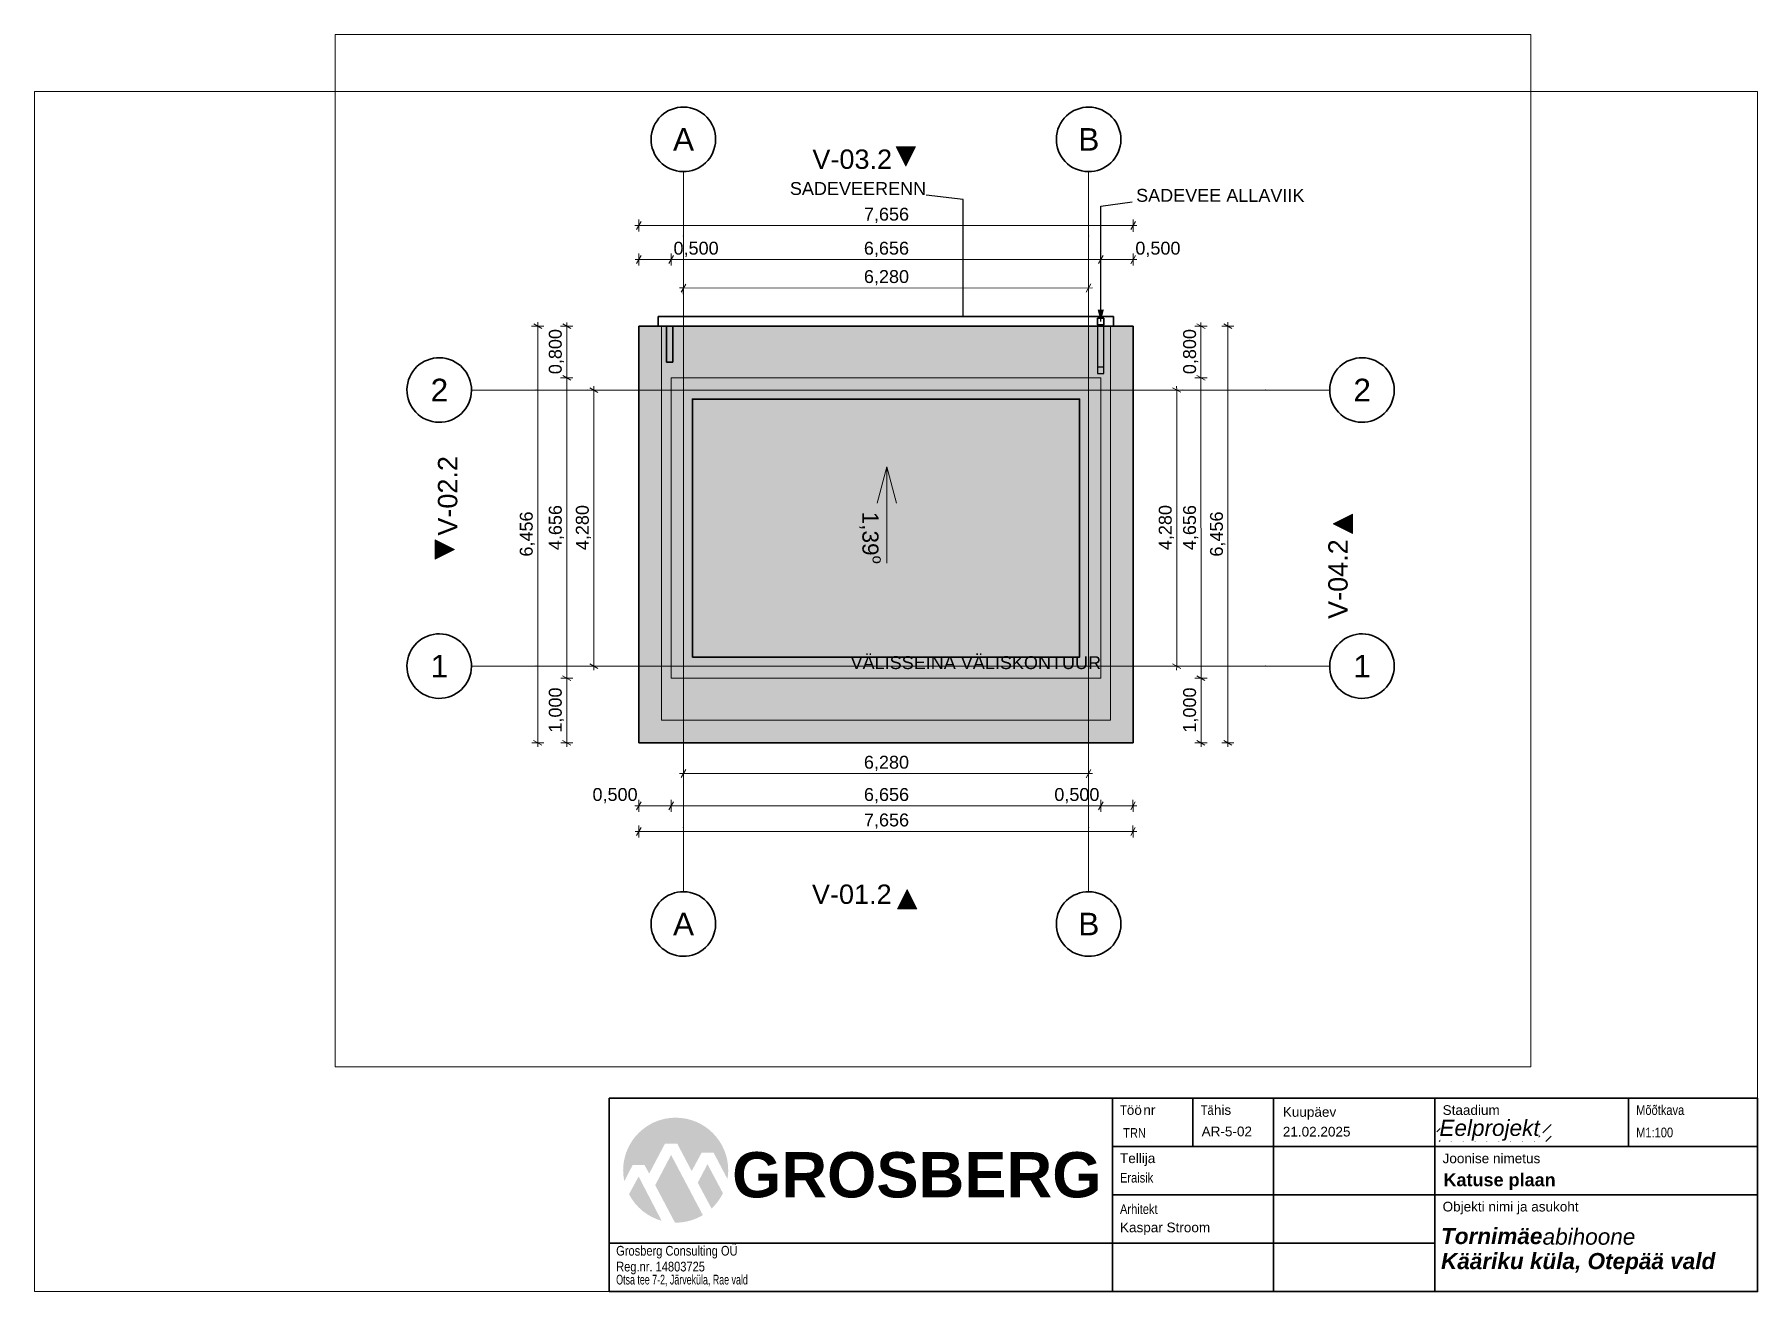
# Paper-space layout 'TRN_PP_AR-5-02_V01_Abihoone-Katuse-plaan' of a CAD drawing. Header units: millimetres. Extents: x -5113 to 287, y -133 to 209.
# Drawn here: x 20 to 287, y 14 to 208.9 of the extents above; entities outside this region: 4.
# The model-space entities are those that its viewports show. They can reach past a viewport. Long polylines and large blocks are cut down to what shows.
import ezdxf

# ---------------------------------------------------------------- set-up
doc = ezdxf.new("R2010")
doc.units = ezdxf.units.MM
doc.header["$MEASUREMENT"] = 0
for name, pattern in [('Double Dashed', [1093.611073, 529.166651, -211.666656, 141.111112, -211.666656]), ('Long Dashed', [1058.333302, 634.99999, -423.333311]), ('Wipeout_Contour', [1000, 0, -1000])]:
    doc.linetypes.add(name, pattern=pattern)
for name, color, linetype, lineweight in [('0_Pen_No__1', 7, 'Continuous', 13), ('2D Drafting - General_Pen_No__19', 255, 'Continuous', 0), ('Annotation - General_Pen_No__1', 7, 'Continuous', 13), ('Annotation - Text.AR#1_Pen_No__21', 7, 'Continuous', 35), ('Drawing & Figure_Pen_No__1', 7, 'Continuous', 13), ('Drawing & Figure_Pen_No__7', 7, 'Continuous', 35), ('Marker - Elevation_Pen_No__1', 7, 'Continuous', 13), ('New_0_Pen_No__1', 7, 'Continuous', 13), ('New_0_Pen_No__19', 255, 'Continuous', 0), ('New_2D Drafting - General_Pen_No__1', 7, 'Continuous', 13), ('New_2D Drafting - General_Pen_No__6', 5, 'Continuous', 35), ('New_Annotation - Label_Pen_No__1', 7, 'Continuous', 13), ('New_Dimensioning - General_Pen_No__1', 7, 'Continuous', 13), ('New_Shell - Roof_Pen_No__7', 7, 'Continuous', 35), ('New_Structural - Grid_Pen_No__1', 7, 'Continuous', 13), ('New_Structural - Grid_Pen_No__7', 7, 'Continuous', 35)]:
    doc.layers.add(name, color=color, linetype=linetype, lineweight=lineweight)
for name, color, linetype, lineweight, true_color in [('Drawing & Figure_Pen_No__109', 7, 'Continuous', 13, 0xb4e4dc), ('Drawing & Figure_Pen_No__69', 7, 'Continuous', 20, 0x71cebe), ('New_0_Pen_No__150', 7, 'Continuous', 25, 0x5b5b00), ('New_Structural - Grid_Pen_No__61', 7, 'Continuous', 20, 0x6a6a6a)]:
    doc.layers.add(name, color=color, linetype=linetype, lineweight=lineweight, true_color=true_color)
doc.layers.add('Marker - Elevation', color=7, linetype='Continuous')
doc.layers.add('New_Dimensioning - General', color=7, linetype='Continuous')
doc.layers.add('NonPlottable_Drawing & Figure', color=7, linetype='Continuous', plot=False)
doc.styles.add('GENERATED_STYLE_1', font='')
doc.styles.add('GENERATED_STYLE_2', font='')
doc.styles.add('GENERATED_STYLE_3', font='')
doc.styles.add('GENERATED_STYLE_4', font='')
doc.styles.add('GENERATED_STYLE_5', font='')
doc.styles.get('GENERATED_STYLE_1').set_extended_font_data('Arial')
doc.styles.get('GENERATED_STYLE_2').set_extended_font_data('Arial Narrow')
doc.styles.get('GENERATED_STYLE_3').set_extended_font_data('Arial', italic=True, bold=True)
doc.styles.get('GENERATED_STYLE_4').set_extended_font_data('Arial', bold=True)
doc.styles.get('GENERATED_STYLE_5').set_extended_font_data('Arial', italic=True)
doc.dimstyles.new('GENERATED_STYLE__1', dxfattribs={"dimtxt": 200, "dimasz": 95, "dimexe": 0.18, "dimexo": 0.0625, "dimgap": 0, "dimtad": 1, "dimdec": 3, "dimlfac": 0.001, "dimzin": 0, "dimdsep": 46, "dimtxsty": 'GENERATED_STYLE_1', "dimblk": 'ARROWHEAD_2', "dimblk1": 'ARROWHEAD_2', "dimblk2": 'ARROWHEAD_2', "dimcen": 0.09, "dimse1": 1, "dimse2": 1, "dimclrd": 7, "dimclre": 7, "dimclrt": 7, "dimadec": 0, "dimazin": 0, "dimtfac": 1, "dimtdec": 4, "dimtmove": 0, "dimatfit": 3, "dimfxl": 0, "dimtolj": 1, "dimtzin": 0, "dimarcsym": 0})
doc.dimstyles.new('GENERATED_STYLE__2', dxfattribs={"dimtxt": 0.18, "dimasz": 152, "dimexe": 0.18, "dimexo": 0.0625, "dimgap": 0, "dimtad": 0, "dimtih": 1, "dimtoh": 1, "dimdec": 4, "dimzin": 0, "dimdsep": 46, "dimcen": 0.09, "dimadec": 0, "dimazin": 0, "dimtfac": 1, "dimtdec": 4, "dimtmove": 0, "dimatfit": 3, "dimldrblk": 'ARROWHEAD_0', "dimfxl": 0, "dimtolj": 1, "dimtzin": 0, "dimarcsym": 0})
doc.dimstyles.new('GENERATED_STYLE__3', dxfattribs={"dimtxt": 0.18, "dimasz": 182.4, "dimexe": 0.18, "dimexo": 0.0625, "dimgap": 0, "dimtad": 0, "dimtih": 1, "dimtoh": 1, "dimdec": 4, "dimzin": 0, "dimdsep": 46, "dimcen": 0.09, "dimadec": 0, "dimazin": 0, "dimtfac": 1, "dimtdec": 4, "dimtmove": 0, "dimatfit": 3, "dimldrblk": 'ARROWHEAD_5', "dimfxl": 0, "dimtolj": 1, "dimtzin": 0, "dimarcsym": 0})

# ---------------------------------------------------------------- blocks, each defined once
blk = doc.blocks.new('*D1')
at = {"layer": 'New_Dimensioning - General_Pen_No__1', "color": 7, "linetype": 'Continuous', "lineweight": 13}
for p, q in [((779499, -62496), (786976, -60849)), ((786954, -60918), (786998, -60780)), ((786996, -60941), (786956, -60758)), ((786976, -60849), (787036, -60836)), ((779521, -62427), (779477, -62565)), ((779519, -62587), (779479, -62404)), ((779439, -62509), (779499, -62496))]:
    blk.add_line(p, q, dxfattribs=at)
at = {"layer": 'New_Dimensioning - General_Pen_No__1', "color": 7, "lineweight": 13, "insert": (782895, -61707), "char_height": 200, "attachment_point": 7, "rotation": 12.42, "style": 'GENERATED_STYLE_1'}
blk.add_mtext('\\A1;{\\pql;\\fArial|b0|i0|c0|p34;7,656}', dxfattribs=at)
blk = doc.blocks.new('ARROWHEAD_2')
at = {"color": 0, "linetype": 'Continuous', "lineweight": 0}
for p, q in [((0, 0), (-1, 0)), ((-0.38, -0.66), (0.38, 0.66))]:
    blk.add_line(p, q, dxfattribs=at)
blk = doc.blocks.new('*D3')
at = {"layer": 'New_Dimensioning - General_Pen_No__1', "color": 7, "linetype": 'Continuous', "lineweight": 13}
for p, q in [((786512, -61942), (780379, -63292)), ((786490, -62010), (786534, -61873)), ((786492, -61850), (786532, -62033)), ((786572, -61928), (786512, -61942)), ((780401, -63224), (780357, -63361)), ((780359, -63201), (780399, -63384)), ((780379, -63292), (780319, -63305))]:
    blk.add_line(p, q, dxfattribs=at)
at = {"layer": 'New_Dimensioning - General_Pen_No__1', "color": 7, "lineweight": 13, "insert": (783103, -62651), "char_height": 200, "attachment_point": 7, "rotation": 12.42, "style": 'GENERATED_STYLE_1'}
blk.add_mtext('\\A1;{\\pql;\\fArial|b0|i0|c0|p34;6,280}', dxfattribs=at)
blk = doc.blocks.new('*D4')
at = {"layer": 'New_Dimensioning - General_Pen_No__1', "color": 7, "linetype": 'Continuous', "lineweight": 13}
for p, q in [((779272, -65155), (779455, -65115)), ((779432, -65157), (779295, -65113)), ((779350, -65076), (779363, -65135)), ((779363, -65135), (780284, -69315)), ((780192, -69335), (780376, -69295)), ((780215, -69293), (780353, -69337)), ((780284, -69315), (780297, -69375))]:
    blk.add_line(p, q, dxfattribs=at)
at = {"layer": 'New_Dimensioning - General_Pen_No__1', "color": 7, "lineweight": 13, "insert": (779858, -67568), "char_height": 200, "attachment_point": 7, "rotation": 102.42, "style": 'GENERATED_STYLE_1'}
blk.add_mtext('\\A1;{\\pql;\\fArial|b0|i0|c0|p34;4,280}', dxfattribs=at)
blk = doc.blocks.new('*D5')
at = {"layer": 'New_Dimensioning - General_Pen_No__1', "color": 7, "linetype": 'Continuous', "lineweight": 13}
for p, q in [((778394, -64337), (778211, -64377)), ((778371, -64379), (778234, -64335)), ((778303, -64357), (778289, -64297)), ((779691, -70662), (778303, -64357)), ((779783, -70642), (779600, -70682)), ((779622, -70640), (779760, -70684)), ((779704, -70722), (779691, -70662))]:
    blk.add_line(p, q, dxfattribs=at)
at = {"layer": 'New_Dimensioning - General_Pen_No__1', "color": 7, "lineweight": 13, "insert": (779031, -67852), "char_height": 200, "attachment_point": 7, "rotation": 102.42, "style": 'GENERATED_STYLE_1'}
blk.add_mtext('\\A1;{\\pql;\\fArial|b0|i0|c0|p34;6,456}', dxfattribs=at)
blk = doc.blocks.new('*D6')
at = {"layer": 'New_Dimensioning - General_Pen_No__1', "color": 7, "linetype": 'Continuous', "lineweight": 13}
for p, q in [((778650, -64281), (778833, -64240)), ((778810, -64282), (778673, -64239)), ((778729, -64201), (778742, -64260)), ((778742, -64260), (778914, -65042)), ((778822, -65062), (779005, -65022)), ((778983, -65064), (778845, -65020)), ((778914, -65042), (779915, -69589))]:
    blk.add_line(p, q, dxfattribs=at)
at = {"layer": 'New_Dimensioning - General_Pen_No__1', "color": 7, "lineweight": 13, "insert": (778862, -64994), "char_height": 200, "attachment_point": 7, "rotation": 102.42, "style": 'GENERATED_STYLE_1'}
blk.add_mtext('\\A1;{\\pql;\\fArial|b0|i0|c0|p34;0,800}', dxfattribs=at)
blk = doc.blocks.new('*D7')
at = {"layer": 'New_Dimensioning - General_Pen_No__1', "color": 7, "linetype": 'Continuous', "lineweight": 13}
for p, q in [((778822, -65062), (779005, -65022)), ((778983, -65064), (778845, -65020)), ((778914, -65042), (779915, -69589)), ((779984, -69611), (779846, -69567))]:
    blk.add_line(p, q, dxfattribs=at)
at = {"layer": 'New_Dimensioning - General_Pen_No__1', "color": 7, "lineweight": 13, "insert": (779449, -67658), "char_height": 200, "attachment_point": 7, "rotation": 102.42, "style": 'GENERATED_STYLE_1'}
blk.add_mtext('\\A1;{\\pql;\\fArial|b0|i0|c0|p34;4,656}', dxfattribs=at)
blk = doc.blocks.new('*D8')
at = {"layer": 'New_Dimensioning - General_Pen_No__1', "color": 7, "linetype": 'Continuous', "lineweight": 13}
for p, q in [((778914, -65042), (779915, -69589)), ((779824, -69609), (780007, -69569)), ((779984, -69611), (779846, -69567)), ((779915, -69589), (780130, -70565)), ((780039, -70586), (780222, -70545)), ((780061, -70544), (780199, -70587)), ((780130, -70565), (780143, -70625))]:
    blk.add_line(p, q, dxfattribs=at)
at = {"layer": 'New_Dimensioning - General_Pen_No__1', "color": 7, "lineweight": 13, "insert": (780057, -70420), "char_height": 200, "attachment_point": 7, "rotation": 102.42, "style": 'GENERATED_STYLE_1'}
blk.add_mtext('\\A1;{\\pql;\\fArial|b0|i0|c0|p34;1,000}', dxfattribs=at)
blk = doc.blocks.new('*D9')
at = {"layer": 'New_Dimensioning - General_Pen_No__1', "color": 7, "linetype": 'Continuous', "lineweight": 13}
for p, q in [((786579, -61540), (786623, -61403)), ((787089, -61364), (786601, -61471)), ((787068, -61433), (787111, -61295)), ((787069, -61272), (787110, -61455)), ((787149, -61351), (787089, -61364))]:
    blk.add_line(p, q, dxfattribs=at)
at = {"layer": 'New_Dimensioning - General_Pen_No__1', "color": 7, "lineweight": 13, "insert": (787116, -61317), "char_height": 200, "attachment_point": 7, "rotation": 12.42, "style": 'GENERATED_STYLE_1'}
blk.add_mtext('\\A1;{\\pql;\\fArial|b0|i0|c0|p34;0,500}', dxfattribs=at)
blk = doc.blocks.new('*D10')
at = {"layer": 'New_Dimensioning - General_Pen_No__1', "color": 7, "linetype": 'Continuous', "lineweight": 13}
for p, q in [((786579, -61540), (786623, -61403)), ((786581, -61380), (786621, -61563)), ((787089, -61364), (786601, -61471)), ((786601, -61471), (780101, -62903)), ((780079, -62972), (780123, -62834)), ((780081, -62811), (780121, -62994))]:
    blk.add_line(p, q, dxfattribs=at)
at = {"layer": 'New_Dimensioning - General_Pen_No__1', "color": 7, "lineweight": 13, "char_height": 200, "attachment_point": 7, "rotation": 12.42, "style": 'GENERATED_STYLE_1'}
for s, insert in [('\\A1;{\\pql;\\fArial|b0|i0|c0|p34;6,656}', (783008, -62222)), ('\\A1;{\\pql;\\fArial|b0|i0|c0|p34;0,500}', (780127, -62856))]:
    blk.add_mtext(s, dxfattribs=dict(at, insert=insert))
blk = doc.blocks.new('*D11')
at = {"layer": 'New_Dimensioning - General_Pen_No__1', "color": 7, "linetype": 'Continuous', "lineweight": 13}
for p, q in [((786601, -61471), (780101, -62903)), ((779613, -63010), (779553, -63024)), ((779634, -62942), (779591, -63079)), ((779592, -62919), (779633, -63102)), ((780101, -62903), (779613, -63010)), ((780079, -62972), (780123, -62834)), ((780081, -62811), (780121, -62994))]:
    blk.add_line(p, q, dxfattribs=at)
blk = doc.blocks.new('*D12')
at = {"layer": 'New_Dimensioning - General_Pen_No__1', "color": 7, "linetype": 'Continuous', "lineweight": 13}
for p, q in [((788276, -63172), (788093, -63213)), ((788253, -63214), (788116, -63171)), ((788185, -63193), (788171, -63133)), ((789105, -67372), (788185, -63193)), ((789197, -67352), (789013, -67393)), ((789036, -67351), (789174, -67394)), ((789118, -67432), (789105, -67372))]:
    blk.add_line(p, q, dxfattribs=at)
at = {"layer": 'New_Dimensioning - General_Pen_No__1', "color": 7, "lineweight": 13, "insert": (788679, -65625), "char_height": 200, "attachment_point": 7, "rotation": 102.42, "style": 'GENERATED_STYLE_1'}
blk.add_mtext('\\A1;{\\pql;\\fArial|b0|i0|c0|p34;4,280}', dxfattribs=at)
blk = doc.blocks.new('*D13')
at = {"layer": 'New_Dimensioning - General_Pen_No__1', "color": 7, "linetype": 'Continuous', "lineweight": 13}
for p, q in [((789514, -67475), (788512, -62928)), ((789605, -67455), (789422, -67495)), ((789445, -67453), (789582, -67497)), ((789729, -68452), (789514, -67475)), ((789820, -68431), (789637, -68472)), ((789660, -68430), (789797, -68473)), ((789742, -68511), (789729, -68452))]:
    blk.add_line(p, q, dxfattribs=at)
at = {"layer": 'New_Dimensioning - General_Pen_No__1', "color": 7, "lineweight": 13, "insert": (789656, -68306), "char_height": 200, "attachment_point": 7, "rotation": 102.42, "style": 'GENERATED_STYLE_1'}
blk.add_mtext('\\A1;{\\pql;\\fArial|b0|i0|c0|p34;1,000}', dxfattribs=at)
blk = doc.blocks.new('*D14')
at = {"layer": 'New_Dimensioning - General_Pen_No__1', "color": 7, "linetype": 'Continuous', "lineweight": 13}
for p, q in [((788604, -62908), (788421, -62948)), ((788443, -62906), (788581, -62950)), ((789514, -67475), (788512, -62928)), ((789605, -67455), (789422, -67495)), ((789445, -67453), (789582, -67497))]:
    blk.add_line(p, q, dxfattribs=at)
at = {"layer": 'New_Dimensioning - General_Pen_No__1', "color": 7, "lineweight": 13, "insert": (789047, -65544), "char_height": 200, "attachment_point": 7, "rotation": 102.42, "style": 'GENERATED_STYLE_1'}
blk.add_mtext('\\A1;{\\pql;\\fArial|b0|i0|c0|p34;4,656}', dxfattribs=at)
blk = doc.blocks.new('*D15')
at = {"layer": 'New_Dimensioning - General_Pen_No__1', "color": 7, "linetype": 'Continuous', "lineweight": 13}
for p, q in [((788432, -62126), (788249, -62167)), ((788409, -62168), (788271, -62125)), ((788340, -62147), (788327, -62087)), ((788512, -62928), (788340, -62147)), ((788604, -62908), (788421, -62948)), ((788443, -62906), (788581, -62950))]:
    blk.add_line(p, q, dxfattribs=at)
at = {"layer": 'New_Dimensioning - General_Pen_No__1', "color": 7, "lineweight": 13, "insert": (788461, -62880), "char_height": 200, "attachment_point": 7, "rotation": 102.42, "style": 'GENERATED_STYLE_1'}
blk.add_mtext('\\A1;{\\pql;\\fArial|b0|i0|c0|p34;0,800}', dxfattribs=at)
blk = doc.blocks.new('*D16')
at = {"layer": 'New_Dimensioning - General_Pen_No__1', "color": 7, "linetype": 'Continuous', "lineweight": 13}
for p, q in [((788839, -62037), (788656, -62077)), ((788816, -62079), (788679, -62035)), ((788747, -62057), (788734, -61997)), ((790136, -68362), (788747, -62057)), ((790228, -68342), (790044, -68382)), ((790067, -68340), (790205, -68384)), ((790149, -68422), (790136, -68362))]:
    blk.add_line(p, q, dxfattribs=at)
at = {"layer": 'New_Dimensioning - General_Pen_No__1', "color": 7, "lineweight": 13, "insert": (789476, -65552), "char_height": 200, "attachment_point": 7, "rotation": 102.42, "style": 'GENERATED_STYLE_1'}
blk.add_mtext('\\A1;{\\pql;\\fArial|b0|i0|c0|p34;6,456}', dxfattribs=at)
blk = doc.blocks.new('*D17')
at = {"layer": 'New_Dimensioning - General_Pen_No__1', "color": 7, "linetype": 'Continuous', "lineweight": 13}
for p, q in [((788131, -69293), (781998, -70644)), ((788109, -69362), (788153, -69224)), ((788111, -69201), (788151, -69384)), ((788191, -69280), (788131, -69293)), ((781998, -70644), (781938, -70657)), ((782020, -70575), (781976, -70712)), ((781978, -70552), (782018, -70735))]:
    blk.add_line(p, q, dxfattribs=at)
at = {"layer": 'New_Dimensioning - General_Pen_No__1', "color": 7, "lineweight": 13, "insert": (784722, -70003), "char_height": 200, "attachment_point": 7, "rotation": 12.42, "style": 'GENERATED_STYLE_1'}
blk.add_mtext('\\A1;{\\pql;\\fArial|b0|i0|c0|p34;6,280}', dxfattribs=at)
blk = doc.blocks.new('*D18')
at = {"layer": 'New_Dimensioning - General_Pen_No__1', "color": 7, "linetype": 'Continuous', "lineweight": 13}
for p, q in [((781374, -71294), (781434, -71280)), ((781456, -71212), (781412, -71349)), ((781454, -71372), (781414, -71189)), ((781434, -71280), (781922, -71173)), ((781944, -71104), (781900, -71242))]:
    blk.add_line(p, q, dxfattribs=at)
at = {"layer": 'New_Dimensioning - General_Pen_No__1', "color": 7, "lineweight": 13, "insert": (780722, -71396), "char_height": 200, "attachment_point": 7, "rotation": 12.42, "style": 'GENERATED_STYLE_1'}
blk.add_mtext('\\A1;{\\pql;\\fArial|b0|i0|c0|p34;0,500}', dxfattribs=at)
blk = doc.blocks.new('*D19')
at = {"layer": 'New_Dimensioning - General_Pen_No__1', "color": 7, "linetype": 'Continuous', "lineweight": 13}
for p, q in [((788444, -69672), (788401, -69810)), ((781922, -71173), (788422, -69741)), ((781434, -71280), (781922, -71173)), ((781944, -71104), (781900, -71242)), ((781942, -71264), (781902, -71081))]:
    blk.add_line(p, q, dxfattribs=at)
at = {"layer": 'New_Dimensioning - General_Pen_No__1', "color": 7, "lineweight": 13, "char_height": 200, "attachment_point": 7, "rotation": 12.42, "style": 'GENERATED_STYLE_1'}
for s, insert in [('\\A1;{\\pql;\\fArial|b0|i0|c0|p34;0,500}', (787711, -69857)), ('\\A1;{\\pql;\\fArial|b0|i0|c0|p34;6,656}', (784830, -70492))]:
    blk.add_mtext(s, dxfattribs=dict(at, insert=insert))
blk = doc.blocks.new('*D20')
at = {"layer": 'New_Dimensioning - General_Pen_No__1', "color": 7, "linetype": 'Continuous', "lineweight": 13}
for p, q in [((788444, -69672), (788401, -69810)), ((788442, -69833), (788402, -69650)), ((788422, -69741), (788911, -69634)), ((788889, -69703), (788932, -69565)), ((788931, -69725), (788890, -69542)), ((788911, -69634), (788970, -69621)), ((781922, -71173), (788422, -69741))]:
    blk.add_line(p, q, dxfattribs=at)
blk = doc.blocks.new('*D21')
at = {"layer": 'New_Dimensioning - General_Pen_No__1', "color": 7, "linetype": 'Continuous', "lineweight": 13}
for p, q in [((788974, -70088), (789017, -69951)), ((789016, -70111), (788975, -69928)), ((781519, -71666), (788996, -70020)), ((788996, -70020), (789055, -70007)), ((781459, -71679), (781519, -71666)), ((781541, -71598), (781497, -71735)), ((781539, -71758), (781499, -71575))]:
    blk.add_line(p, q, dxfattribs=at)
at = {"layer": 'New_Dimensioning - General_Pen_No__1', "color": 7, "lineweight": 13, "insert": (784915, -70877), "char_height": 200, "attachment_point": 7, "rotation": 12.42, "style": 'GENERATED_STYLE_1'}
blk.add_mtext('\\A1;{\\pql;\\fArial|b0|i0|c0|p34;7,656}', dxfattribs=at)
blk = doc.blocks.new('ARROWHEAD_0')
at = {"color": 0, "linetype": 'Continuous', "lineweight": 0}
for p, q in [((0, 0), (-1, 0)), ((0, -0.5), (0, 0.5))]:
    blk.add_line(p, q, dxfattribs=at)
blk = doc.blocks.new('ARROWHEAD_5')
at = {"linetype": 'Continuous', "lineweight": 0}
blk.add_hatch(color=0, dxfattribs=at).paths.add_polyline_path([(-1, 0.2679), (0, 0), (-1, -0.2679)])
at = {"color": 0, "linetype": 'Continuous', "lineweight": 0}
blk.add_line((0, 0), (-1, 0), dxfattribs=at)

msp = doc.modelspace()

# ---------------------------------------------------------------- hatches: boundary and pattern name
at = {"layer": 'Marker - Elevation', "linetype": 'Continuous', "lineweight": 0, "true_color": 0x000000}
for points in [[(783129.6961, -60443.6625), (783340.7086, -60704.3802), (783422.6752, -60379.1395)], [(791324.8036, -64777.6394), (791260.2806, -64484.6603), (790999.5629, -64695.6728)], [(777462.8802, -67932.0311), (777527.4032, -68225.0103), (777788.1209, -68013.9977)], [(785688.4487, -71976.6958), (785981.4279, -71912.1728), (785770.4153, -71651.4551)]]:
    msp.add_hatch(color=18, dxfattribs=at).paths.add_polyline_path(points)
at = {"layer": 'New_0_Pen_No__19', "linetype": 'Continuous', "lineweight": 0, "true_color": 0xffffff}
for points in [[(779834.7865, -64019.7469), (787311.6122, -62373.1209), (788700.1469, -68678.0325), (781223.3211, -70324.6585)], [(780176.5955, -63944.4701), (786969.8055, -62448.3972), (788283.0633, -68411.4998), (781489.8533, -69907.5727)]]:
    msp.add_hatch(color=7, dxfattribs=at).paths.add_polyline_path(points)

# ---------------------------------------------------------------- linework, layer by layer
at = {"layer": 'Marker - Elevation_Pen_No__1', "color": 7, "linetype": 'Continuous', "lineweight": 13, "flags": 128}
for points in [[(783129.6961, -60443.6625), (783422.6752, -60379.1395), (783340.7086, -60704.3802)], [(791324.8036, -64777.6394), (791260.2806, -64484.6603), (790999.5629, -64695.6728)], [(777462.8802, -67932.0311), (777527.4032, -68225.0103), (777788.1209, -68013.9977)], [(785688.4487, -71976.6958), (785981.4279, -71912.1728), (785770.4153, -71651.4551)]]:
    msp.add_lwpolyline(points, close=True, dxfattribs=at)
at = {"layer": 'New_0_Pen_No__1', "color": 7, "linetype": 'Continuous', "lineweight": 13, "flags": 128}
for points in [[(779834.7865, -64019.7469), (787311.6122, -62373.1209), (788700.1469, -68678.0325), (781223.3211, -70324.6585)], [(780176.5955, -63944.4701), (786969.8055, -62448.3972), (788283.0633, -68411.4998), (781489.8533, -69907.5727)]]:
    msp.add_lwpolyline(points, close=True, dxfattribs=at)
at = {"layer": 'New_0_Pen_No__150', "color": 58, "linetype": 'Continuous', "lineweight": 25, "true_color": 0x5b5b00}
for p, q in [((786758.1575, -62417.0377), (786921.6157, -63159.2516)), ((786758.1575, -62417.0377), (786921.6157, -63159.2516)), ((787019.2754, -63137.7439), (786855.8172, -62395.5301)), ((787019.2754, -63137.7439), (786855.8172, -62395.5301))]:
    msp.add_line(p, q, dxfattribs=at)
at = {"layer": 'New_0_Pen_No__150', "color": 58, "linetype": 'Continuous', "lineweight": 25, "true_color": 0x5b5b00, "flags": 128}
for points in [[(780095.5226, -63808.8182), (786986.3923, -62291.2377), (787018.6538, -62437.7273), (780127.7841, -63955.3078)], [(786747.4037, -62368.2079), (786768.9113, -62465.8676), (786866.571, -62444.3599), (786845.0634, -62346.7002)], [(786747.4037, -62368.2079), (786768.9113, -62465.8676), (786866.571, -62444.3599), (786845.0634, -62346.7002)], [(786747.4037, -62368.2079), (786768.9113, -62465.8676), (786866.571, -62444.3599), (786845.0634, -62346.7002)], [(786769.1763, -62467.0708), (786747.6686, -62369.411), (786845.3284, -62347.9034), (786866.836, -62445.5631)], [(786910.8619, -63110.4217), (786932.3695, -63208.0815), (787030.0293, -63186.5738), (787008.5216, -63088.9141)], [(786910.8619, -63110.4217), (786932.3695, -63208.0815), (787030.0293, -63186.5738), (787008.5216, -63088.9141)]]:
    msp.add_lwpolyline(points, close=True, dxfattribs=at)
at = {"layer": 'New_2D Drafting - General_Pen_No__1', "color": 7, "linetype": 'Long Dashed', "lineweight": 13}
for p, q in [((786995.3771, -63261.937), (780495.1467, -64693.4868)), ((787996.7736, -67808.973), (786995.3771, -63261.937)), ((780495.1467, -64693.4868), (781496.5433, -69240.5228)), ((781496.5433, -69240.5228), (787996.7736, -67808.973))]:
    msp.add_line(p, q, dxfattribs=at)
at = {"layer": 'New_2D Drafting - General_Pen_No__1', "color": 7, "linetype": 'Continuous', "lineweight": 13}
for p, q in [((784056.148, -65323.3383), (784030.0599, -65902.3062)), ((784377.188, -66781.0828), (784056.148, -65323.3383)), ((784056.148, -65323.3383), (784323.0391, -65837.7832))]:
    msp.add_line(p, q, dxfattribs=at)
at = {"layer": 'New_2D Drafting - General_Pen_No__6', "color": 5, "linetype": 'Continuous', "lineweight": 35}
for p, q in [((780095.5373, -63808.8851), (786986.4071, -62291.3046)), ((787018.6353, -62437.6434), (780127.7656, -63955.2239)), ((786986.4071, -62291.3046), (787018.6353, -62437.6434)), ((780127.7656, -63955.2239), (780095.5373, -63808.8851)), ((780249.5111, -63928.4118), (780347.2195, -63906.8935)), ((780249.5111, -63928.4118), (780347.2195, -63906.8935)), ((780369.3226, -64472.4394), (780249.5111, -63928.4118)), ((780347.2195, -63906.8935), (780467.031, -64450.9211)), ((780467.031, -64450.9211), (780369.3226, -64472.4394))]:
    msp.add_line(p, q, dxfattribs=at)
at = {"layer": 'New_Shell - Roof_Pen_No__7', "color": 7, "linetype": 'Continuous', "lineweight": 35, "flags": 128}
for points in [[(781223.3184, -70324.6591), (788700.1468, -68678.0325), (787311.6122, -62373.121), (779834.7838, -64019.7476)], [(781746.3218, -68849.6541), (787605.9049, -67559.1945), (786745.5985, -63652.8057), (780886.0154, -64943.2654)]]:
    msp.add_lwpolyline(points, close=True, dxfattribs=at)
at = {"layer": 'New_Structural - Grid_Pen_No__61', "color": 251, "linetype": 'Double Dashed', "lineweight": 20, "true_color": 0x6a6a6a}
for p, q in [((786339.1521, -61156.326), (786124.0755, -60179.7288)), ((786339.1521, -61156.326), (788309.7951, -70104.4138)), ((780206.1218, -62507.0071), (779991.0452, -61530.4099)), ((780206.1218, -62507.0071), (782176.7648, -71455.0949)), ((789523.8787, -62897.5885), (790500.4759, -62682.5118)), ((778489.6803, -65327.6569), (789523.8787, -62897.5885)), ((778489.6803, -65327.6569), (777513.0831, -65542.7335)), ((790444.4066, -67077.4244), (791421.0037, -66862.3478)), ((779410.2082, -69507.4928), (790444.4066, -67077.4244)), ((779410.2082, -69507.4928), (778433.611, -69722.5694)), ((788309.7951, -70104.4138), (788524.8717, -71081.011)), ((782176.7648, -71455.0949), (782391.8414, -72431.6921))]:
    msp.add_line(p, q, dxfattribs=at)
for p in [(786339.1521, -61156.326), (786339.1521, -61156.326), (780206.1218, -62507.0071), (780206.1218, -62507.0071), (789523.8787, -62897.5885), (789523.8787, -62897.5885), (778489.6803, -65327.6569), (778489.6803, -65327.6569), (790444.4066, -67077.4244), (790444.4066, -67077.4244), (779410.2082, -69507.4928), (779410.2082, -69507.4928), (788309.7951, -70104.4138), (788309.7951, -70104.4138), (782176.7648, -71455.0949), (782176.7648, -71455.0949)]:
    msp.add_point(p, dxfattribs=at)
at = {"layer": 'New_Structural - Grid_Pen_No__7', "color": 7, "linetype": 'Continuous', "lineweight": 35}
for centre in [(786016.5372, -59691.4303), (779883.5069, -61042.1114), (790988.7745, -62574.9735), (777024.7845, -65650.2718), (791909.3023, -66754.8095), (777945.3124, -69830.1077), (788632.41, -71569.3096), (782499.3797, -72919.9907)]:
    msp.add_circle(centre, 500, dxfattribs=at)

# ---------------------------------------------------------------- texts
at = {"layer": 'Marker - Elevation_Pen_No__1', "color": 7, "lineweight": 13, "char_height": 300, "style": 'GENERATED_STYLE_1'}
for s, insert, attachment_point, rotation in [('\\A1;{\\pql;\\pt0;\\fArial|b0|i0|c0|p34;V-03.2}', (781935.3569, -61063.0315), 7, 12.42002172), ('\\A1;{\\pqr;\\pt0;\\fArial|b0|i0|c0|p34;V-04.2}', (791273.6441, -64881.063), 9, 102.42002172), ('\\A1;{\\pqr;\\pt0;\\fArial|b0|i0|c0|p34;V-02.2}', (777523.0212, -66588.0431), 9, 102.42002172), ('\\A1;{\\pqr;\\pt0;\\fArial|b0|i0|c0|p34;V-01.2}', (785585.0251, -71925.5364), 9, 12.42002172)]:
    msp.add_mtext(s, dxfattribs=dict(at, insert=insert, attachment_point=attachment_point, rotation=rotation))
at = {"layer": 'New_0_Pen_No__1', "color": 7, "linetype": 'Continuous', "lineweight": 13, "attachment_point": 2, "style": 'GENERATED_STYLE_1'}
for s, insert, char_height, rotation in [('\\A1;{\\pqc;\\fArial|b0|i0|c0|p34;1,39\\fArial|b0|i0|c0|p34;\\A1{\\H.66x;\\So^  ;}}', (784236.3894, -66407.4436), 250, 282.42002172), ('\\A1;{\\pqc;\\fArial|b0|i0|c0|p34;VÄLISSEINA VÄLISKONTUUR}', (786032.3686, -67890.9315), 200, 12.42002172)]:
    msp.add_mtext(s, dxfattribs=dict(at, insert=insert, char_height=char_height, rotation=rotation))
at = {"layer": 'New_Annotation - Label_Pen_No__1', "color": 7, "linetype": 'Continuous', "lineweight": 13, "char_height": 200, "attachment_point": 9, "style": 'GENERATED_STYLE_1'}
for s, insert, rotation in [('\\A1;{\\pqr;\\fArial|b0|i0|c0|p34;SADEVEE ALLAVIIK\\fArial|b0|i0|c0|p34; }', (789491.6387, -59921.0753), 12.39920685), ('\\A1;{\\pqr;\\fArial|b0|i0|c0|p34;SADEVEERENN}', (783743.3877, -61077.8758), 12.39920857)]:
    msp.add_mtext(s, dxfattribs=dict(at, insert=insert, rotation=rotation))
at = {"layer": 'New_Structural - Grid_Pen_No__1', "color": 7, "lineweight": 13, "char_height": 350, "attachment_point": 1, "rotation": 12.42002172, "style": 'GENERATED_STYLE_1'}
for s, insert in [('\\A1;{\\pql;\\pt0;\\fArial|b0|i0|c0|p34;B}', (785822.6428, -59554.9381)), ('\\A1;{\\pql;\\pt0;\\fArial|b0|i0|c0|p34;A}', (779689.6125, -60905.6192)), ('\\A1;{\\pql;\\pt0;\\fArial|b0|i0|c0|p34;2}', (790821.4435, -62432.6313)), ('\\A1;{\\pql;\\pt0;\\fArial|b0|i0|c0|p34;2}', (776857.4535, -65507.9295)), ('\\A1;{\\pql;\\pt0;\\fArial|b0|i0|c0|p34;1}', (791741.9713, -66612.4673)), ('\\A1;{\\pql;\\pt0;\\fArial|b0|i0|c0|p34;1}', (777777.9814, -69687.7655)), ('\\A1;{\\pql;\\pt0;\\fArial|b0|i0|c0|p34;B}', (788438.5156, -71432.8175)), ('\\A1;{\\pql;\\pt0;\\fArial|b0|i0|c0|p34;A}', (782305.4853, -72783.4986))]:
    msp.add_mtext(s, dxfattribs=dict(at, insert=insert))

# ---------------------------------------------------------------- dimensions: what is measured, and where the dimension line sits
at = {"layer": 'New_Dimensioning - General', "color": 7, "linetype": 'Continuous', "lineweight": 13}
for base, p1, p2, angle, picture, middle, turn in [((780379.0732, -63292.3263), (786202.1488, -60534.236), (780061.0817, -61848.4244), 192.42002172, '*D3', (783409.6746, -62481.5401), 12.42002172), ((786976.0125, -60849.2649), (779834.7865, -64019.7469), (787311.6122, -62373.1209), 12.42002172, '*D1', (783201.686, -61537.1323), 12.42002172), ((786601.0445, -61471.3933), (787311.6122, -62373.1209), (786995.3771, -63261.937), 192.42002172, '*D9', (787422.6476, -61147.0962), 12.42002172), ((780100.8141, -62902.9431), (786995.3771, -63261.937), (780495.1467, -64693.4868), 192.42002172, '*D10', (783315.0157, -62051.7226), 12.42002172), ((779612.5154, -63010.4814), (780495.1467, -64693.4868), (779834.7865, -64019.7469), 192.42002172, '*D11', (780434.1206, -62686.1839), 12.42002172), ((788340.0883, -62146.6189), (786995.3771, -63261.937), (787311.6122, -62373.1209), 102.42002172, '*D15', (788290.6734, -62573.1718), 102.42002172), ((788747.4725, -62056.9005), (788700.1469, -68678.0325), (787311.6122, -62373.1209), 102.42002172, '*D16', (789306.2942, -65245.27), 102.42002172), ((788512.1497, -62927.8972), (787996.7739, -67808.9732), (786995.3771, -63261.937), 102.42002172, '*D14', (788877.4024, -65237.329), 102.42002172), ((789513.5464, -67474.9335), (788700.1469, -68678.0325), (787996.7739, -67808.9732), 102.42002172, '*D13', (789485.639, -67999.1457), 102.42002172), ((788184.5089, -63192.5587), (788777.4859, -67444.5314), (789523.8787, -62897.5885), 102.42002172, '*D12', (788509.3272, -65318.3903), 102.42002172), ((778302.5711, -64357.1876), (781337.1163, -70299.5974), (780003.3207, -63982.6305), 102.42002172, '*D5', (778861.3928, -67545.5571), 102.42002172), ((778913.7121, -65041.7672), (779834.7865, -64019.7469), (780495.1467, -64693.4868), 282.42002172, '*D6', (778692.2358, -64687.0417), 102.42002172), ((779915.1087, -69588.8031), (780495.1467, -64693.4868), (781496.5433, -69240.5228), 282.42002172, '*D7', (779278.9648, -67351.1988), 102.42002172), ((780130.1853, -70565.4005), (781496.5433, -69240.5228), (781223.3211, -70324.6585), 282.42002172, '*D8', (779887.2014, -70113.0155), 102.42002172), ((780283.98, -69315.0615), (779682.5907, -65064.9415), (780694.3503, -69224.6854), 282.42002172, '*D4', (779688.2704, -67261.0572), 102.42002172), ((788422.3295, -69741.292), (781496.5433, -69240.5228), (787996.7736, -67808.973), 12.42002172, '*D19', (785136.3006, -70321.6213), 12.42002172), ((788910.626, -69633.7542), (787996.7736, -67808.973), (788656.6871, -68480.6951), 12.42002172, '*D20', (788017.1956, -69687.16), 12.42002172), ((788995.6225, -70019.6971), (781223.3211, -70324.6585), (788700.1469, -68678.0325), 12.42002172, '*D21', (785221.296, -70707.5644), 12.42002172), ((781998.037, -70643.5465), (788075.977, -69042.7172), (781938.5619, -70373.4884), 192.42002172, '*D17', (785028.6385, -69832.7603), 12.42002172), ((781922.0991, -71172.8418), (781175.3905, -70107.02), (781496.5433, -69240.5228), 12.42002172, '*D18', (781028.6665, -71226.2481), 12.42002172)]:
    dim = msp.add_linear_dim(base=base, p1=p1, p2=p2, angle=angle, dimstyle='GENERATED_STYLE__1', dxfattribs=at)
    dim.commit()
    dim.dimension.update_dxf_attribs({"geometry": picture, "text_midpoint": middle, "dimtype": 160, "text_rotation": turn})

# ---------------------------------------------------------------- leaders
at = {"layer": 'New_Annotation - Label_Pen_No__1', "color": 7, "linetype": 'Continuous', "lineweight": 13, "annotation_type": 0, "has_hookline": 1, "horizontal_direction": (0.976675, 0.214722, 0)}
for points, dimstyle, hookline_direction, text_width in [([(786806.9874, -62406.2839), (786422.9663, -60662.5615), (786882.3531, -60494.7261)], 'GENERATED_STYLE__3', 0, 2671.6), ([(784711.5737, -62793.2836), (784320.5632, -61017.8242), (783743.3877, -61077.8758)], 'GENERATED_STYLE__2', 1, 2074)]:
    msp.add_leader(points, dimstyle=dimstyle, dxfattribs=dict(at, hookline_direction=hookline_direction, text_width=text_width))

psp = doc.layouts.new('TRN_PP_AR-5-02_V01_Abihoone-Katuse-plaan')

# ---------------------------------------------------------------- hatches: boundary and pattern name
at = {"layer": '2D Drafting - General_Pen_No__19', "linetype": 'Continuous', "lineweight": 0}
h = psp.add_hatch(dxfattribs=at)
h.set_pattern_fill('Dashed', color=255, style=0, pattern_type=2)
h.set_pattern_definition([(45, (0, 0), (-1.838478, 1.838478), [1.95, -0.65]), (45, (8e-16, 1.8385), (-1.838478, 1.838478), [1.95, -0.65])])
h.paths.add_polyline_path([(237.32, 40.37), (255, 40.37), (255, 37.26), (237.32, 37.26)])
at = {"layer": 'Drawing & Figure_Pen_No__109', "linetype": 'Continuous', "lineweight": 13, "true_color": 0xb4e4dc}
for points in [[(111.22, 32.81, 0.053034), (111.41, 31.1), (112.68, 33.6), (114.53, 33.6), (115.26, 32.29), (117.7, 36.93), (119.6, 36.93), (121.84, 32.67), (123.38, 35.52), (125.24, 35.52), (127.38, 31.45, 0.041996), (127.5, 32.81, 1)], [(118.65, 35.18), (116.19, 30.49), (119.25, 24.68, 0.140199), (123.57, 25.85)], [(124.29, 33.74), (122.78, 30.87), (124.92, 26.87, 0.091793), (126.68, 29.25)], [(113.62, 31.83), (112.13, 29.09, 0.209239), (117.18, 24.97)]]:
    psp.add_hatch(color=254, dxfattribs=at).paths.add_polyline_path(points)

# ---------------------------------------------------------------- linework, layer by layer
at = {"layer": 'Annotation - General_Pen_No__1', "color": 7, "linetype": 'Continuous', "lineweight": 13}
psp.add_lwpolyline([(20, 200), (287, 200), (287, 14), (20, 14)], close=True, dxfattribs=at)
at = {"layer": 'Drawing & Figure_Pen_No__1', "color": 7, "linetype": 'Continuous', "lineweight": 13}
psp.add_line((-5113.18, -133.07), (-5043.18, -133.07), dxfattribs=at)
at = {"layer": 'Drawing & Figure_Pen_No__7', "color": 7, "linetype": 'Continuous', "lineweight": 35}
for p, q in [((287, 43.99), (109.04, 43.99)), ((109.04, 43.99), (109.04, 14)), ((187.03, 14), (187.03, 43.99)), ((199.52, 36.49), (199.52, 43.99)), ((212.02, 14), (212.02, 43.99)), ((237.01, 29), (237.01, 43.99)), ((267.01, 43.99), (267.01, 36.49)), ((212.02, 36.49), (187.03, 36.49)), ((287, 36.49), (187.03, 36.49)), ((287, 36.49), (267.01, 36.49)), ((212.02, 29), (187.03, 29)), ((237.01, 29), (212.02, 29)), ((287, 29), (237.01, 29)), ((237.01, 29), (237.01, 14)), ((109.04, 21.5), (237.01, 21.5))]:
    psp.add_line(p, q, dxfattribs=at)
for points in [[(109.04, 14), (109.04, 43.99)], [(109.04, 43.99), (287, 43.99)], [(287, 43.99), (287, 14), (109.04, 14)]]:
    psp.add_lwpolyline(points, dxfattribs=at)
at = {"layer": 'NonPlottable_Drawing & Figure', "color": 151, "linetype": 'Continuous', "lineweight": 20, "true_color": 0x80c2ff, "flags": 128}
psp.add_lwpolyline([(66.61, 48.84), (251.89, 48.84), (251.89, 208.86), (66.61, 208.86)], close=True, dxfattribs=at)

# ---------------------------------------------------------------- texts
at = {"layer": 'Annotation - Text.AR#1_Pen_No__21', "color": 7, "linetype": 'Continuous', "lineweight": 35, "attachment_point": 1}
for s, insert, char_height, line_spacing_factor, style in [('\\A1;{\\pql;\\fArial|b0|i0|c0|p34;K\\fArial|b0|i0|c0|p34;uupäev\\P\\pql;\\fArial|b0|i0|c0|p34;21.02.2025}', (213.44, 42.59), 1.5, 1.222382, 'GENERATED_STYLE_1'), ('\\A1;{\\pql;\\fArial|b1|i0|c0|p34;\\P\\pql;\\fArial|b0|i0|c0|p34;AR-5-02}', (200.86, 42.19), 1.5, 1.048214, 'GENERATED_STYLE_4'), ('\\A1;{\\pql;\\fArial|b1|i0|c0|p34;\\P\\pql;\\fArial|b1|i0|c0|p34;Katuse plaan}', (238.33, 35.82), 2, 1.048371, 'GENERATED_STYLE_4')]:
    psp.add_mtext(s, dxfattribs=dict(at, insert=insert, char_height=char_height, line_spacing_factor=line_spacing_factor, style=style))
at = {"layer": 'Drawing & Figure_Pen_No__1', "color": 7, "linetype": 'Continuous', "lineweight": 13, "insert": (237.95, 16.72), "char_height": 2.5, "attachment_point": 7, "line_spacing_factor": 0.931425, "style": 'GENERATED_STYLE_3'}
psp.add_mtext('\\A1;{\\pql;\\fArial|b1|i1|c0|p34;Tornimäe \\fArial|b1|i1|c0|p34;elamu\\fArial|b1|i1|c0|p34; \\P\\pql;\\fArial|b1|i1|c0|p34;Kääriku küla, Otepää vald}', dxfattribs=at)
at = {"layer": 'Drawing & Figure_Pen_No__1', "color": 7, "lineweight": 13, "char_height": 3, "attachment_point": 1, "style": 'GENERATED_STYLE_1'}
for s, insert in [('\\A1;{\\pql;\\pt0;\\fArial|b0|i0|c0|p34;AR-5-02}', (-5113.18, -128.95)), ('\\A1;{\\pql;\\pt0;\\fArial|b0|i0|c0|p34;Katuse plaan}', (-5090.15, -128.95)), ('\\A1;{\\pql;\\pt0;\\fArial|b0|i0|c0|p34;1:100}', (-5053.44, -128.95))]:
    psp.add_mtext(s, dxfattribs=dict(at, insert=insert))
at = {"layer": 'Drawing & Figure_Pen_No__69', "color": 123, "linetype": 'Continuous', "lineweight": 20, "true_color": 0x71cebe, "insert": (128.11, 28.49), "char_height": 7.0227, "attachment_point": 7, "style": 'GENERATED_STYLE_4'}
psp.add_mtext('\\A1;{\\pql;\\fArial|b1|i0|c0|p34;GROSBERG}', dxfattribs=at)
at = {"layer": 'Drawing & Figure_Pen_No__7', "color": 7, "linetype": 'Continuous', "lineweight": 35, "char_height": 1.4996, "attachment_point": 7}
for s, insert, style in [('\\A1;{\\pql;\\fArial Narrow|b0|i0|c0|p34;T}', (188.21, 41.39), 'GENERATED_STYLE_2'), ('\\A1;{\\pql;\\fArial|b0|i0|c0|p34;öö}', (189.27, 41.37), 'GENERATED_STYLE_1'), ('\\A1;{\\pql;\\fArial Narrow|b0|i0|c0|p34;T}', (200.71, 41.39), 'GENERATED_STYLE_2'), ('\\A1;{\\pql;\\fArial Narrow|b0|i0|c0|p34;ä}', (201.77, 41.36), 'GENERATED_STYLE_2'), ('\\A1;{\\pql;\\fArial|b0|i0|c0|p34;his}', (202.76, 41.37), 'GENERATED_STYLE_1'), ('\\A1;{\\pql;\\fArial|b0|i0|c0|p34;Staadium}', (238.2, 41.36), 'GENERATED_STYLE_1'), ('\\A1;{\\pql;\\fArial Narrow|b0|i0|c0|p34;Mõõtkava}', (268.19, 41.36), 'GENERATED_STYLE_2'), ('\\A1;{\\pql;\\fArial|b0|i0|c0|p34; nr}', (191.25, 41.39), 'GENERATED_STYLE_1'), ('\\A1;{\\pql;\\fArial Narrow|b0|i0|c0|p34;TRN}', (188.71, 37.83), 'GENERATED_STYLE_2'), ('\\A1;{\\pql;\\fArial|b0|i0|c0|p34;PÕHI\\fArial|b0|i0|c0|p34;PROJEKT}', (238.2, 37.89), 'GENERATED_STYLE_1'), ('\\A1;{\\pql;\\fArial Narrow|b0|i0|c0|p34;M1:100}', (268.19, 37.89), 'GENERATED_STYLE_2'), ('\\A1;{\\pql;\\fArial|b0|i0|c0|p34;Tellija}', (188.21, 33.46), 'GENERATED_STYLE_1'), ('\\A1;{\\pql;\\fArial|b0|i0|c0|p34;Joonise nimetus}', (238.2, 33.87), 'GENERATED_STYLE_1'), ('\\A1;{\\pql;\\fArial Narrow|b0|i0|c0|p34;Eraisik}', (188.21, 30.88), 'GENERATED_STYLE_2'), ('\\A1;{\\pql;\\fArial Narrow|b0|i0|c0|p34;A\\fArial Narrow|b0|i0|c0|p34;rhitekt}', (188.21, 26.01), 'GENERATED_STYLE_2'), ('\\A1;{\\pql;\\fArial|b0|i0|c0|p34;Objekti nimi ja asukoht}', (238.2, 25.96), 'GENERATED_STYLE_1'), ('\\A1;{\\pql;\\fArial|b0|i0|c0|p34;Kaspar Stroom}', (188.21, 22.74), 'GENERATED_STYLE_1'), ('\\A1;{\\pql;\\fArial Narrow|b0|i0|c0|p34;Grosberg Consulting OÜ}', (110.14, 19.12), 'GENERATED_STYLE_2'), ('\\A1;{\\W0.800000x;\\pql;\\fArial Narrow|b0|i0|c0|p34;Otsa tee 7-2, Järveküla, Rae vald}', (110.14, 14.82), 'GENERATED_STYLE_2'), ('\\A1;{\\pql;\\fArial Narrow|b0|i0|c0|p34;Reg.nr. 14803725}', (110.14, 16.67), 'GENERATED_STYLE_2')]:
    psp.add_mtext(s, dxfattribs=dict(at, insert=insert, style=style))

# ---------------------------------------------------------------- viewports
at = {"layer": 'NonPlottable_Drawing & Figure', "color": 151, "linetype": 'Continuous', "lineweight": 20, "true_color": 0x80c2ff, "view_target_point": (785034.1563, -66435.2082), "view_twist_angle": 347.57997828}
vp = psp.add_viewport(center=(159.25, 128.85), size=(185.28, 160.0181), view_center_point=(0, 0), view_height=16001.811692, dxfattribs=at)
vp.dxf.flags = 0x10000  # cut along an outline
vp.dxf.clipping_boundary_handle = psp.add_lwpolyline([(66.61, 48.84), (251.89, 48.84), (251.89, 208.86), (66.61, 208.86)], format="xyb", close=True, dxfattribs={"invisible": 1}).dxf.handle

# ---------------------------------------------------------------- next in the draw order: wipeouts: each hides what was drawn before it
at = {"color": 7, "linetype": 'Wipeout_Contour', "lineweight": 13, "ltscale": 994.381445}
psp.add_wipeout([(237.87, 41.19), (253.07, 41.19), (253.07, 37.26), (237.87, 37.26)], dxfattribs=at).dxf.layer = '0_Pen_No__1'
at = {"color": 7, "linetype": 'Wipeout_Contour', "lineweight": 13, "ltscale": 1047.377782}
psp.add_wipeout([(253.86, 24.33), (267.89, 24.33), (267.89, 20.41), (253.86, 20.41)], dxfattribs=at).dxf.layer = '0_Pen_No__1'

# ---------------------------------------------------------------- next in the draw order: texts
at = {"layer": '0_Pen_No__1', "color": 7, "linetype": 'Continuous', "lineweight": 13, "char_height": 2.5, "attachment_point": 2, "style": 'GENERATED_STYLE_5'}
for s, insert in [('\\A1;{\\pqc;\\fArial|b0|i1|c0|p34;E\\fArial|b0|i1|c0|p34;elprojekt}', (245.47, 40.62)), ('\\A1;{\\pqc;\\fArial|b0|i1|c0|p34;abihoone}', (260.88, 23.76))]:
    psp.add_mtext(s, dxfattribs=dict(at, insert=insert))

doc.saveas('drawing.dxf')
